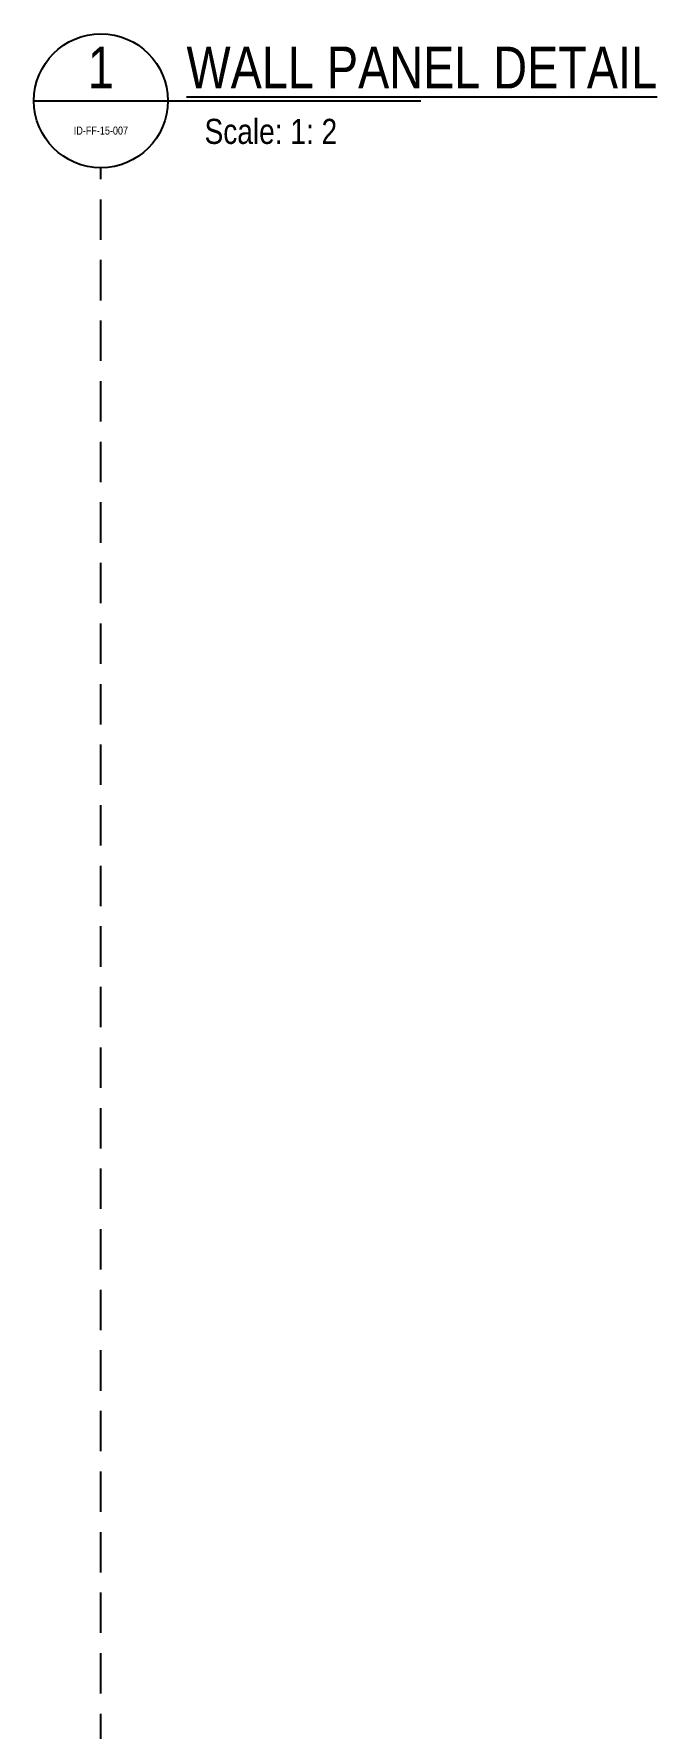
# Model space of a CAD drawing. Header units: inches. Extents: x 274057 to 444617, y 490067 to 635630.
# Drawn here: x 336066 to 336837, y 525693 to 527791 of the extents above; entities that cross this region are included whole.
import ezdxf
from ezdxf.enums import TextEntityAlignment as Align

# ---------------------------------------------------------------- set-up
doc = ezdxf.new("R2010")
doc.units = ezdxf.units.IN
doc.header["$MEASUREMENT"] = 0
doc.linetypes.add('HIDDEN', pattern=[0.375, 0.25, -0.125])
doc.layers.add('CQ Sheet text', color=3, linetype='Continuous')
doc.layers.add('CQ spot detail elevation', color=1, linetype='Continuous')
doc.styles.add('ARIAL', font='arial.ttf')

# ---------------------------------------------------------------- blocks, each defined once
blk = doc.blocks.new('dwgtit')
at = {"linetype": 'Continuous', "ltscale": 2}
blk.add_line((-8, 0), (38.23, 0), dxfattribs=at)
blk.add_circle((0, 0), 8, dxfattribs=at)
at = {"linetype": 'Continuous', "ltscale": 2, "style": 'ARIAL', "width": 0.8}
for tag, height, p in [('DTN0', 5, (0, 3.99)), ('DTRFNO', 3, (0, -3.56))]:
    blk.add_attdef(tag, text='', height=height, dxfattribs=at).set_placement(p, align=Align.MIDDLE_CENTER)
for tag, p, height in [('DTNL1', (19.8, 1.48), 5), ('DTNL2', (20.36, -5.16), 3), ('DTSC', (63.36, -5.21), 3)]:
    blk.add_attdef(tag, p, '', height=height, dxfattribs=at)

msp = doc.modelspace()

# ---------------------------------------------------------------- linework, layer by layer
at = {"layer": 'CQ spot detail elevation', "color": 3, "linetype": 'HIDDEN', "ltscale": 200, "elevation": 0}
msp.add_lwpolyline([(336149.3, 524910.6), (336149.3, 527624.8)], dxfattribs=at)

# ---------------------------------------------------------------- block references
at = {"layer": 'CQ Sheet text', "ltscale": 500}
ref = msp.add_blockref('dwgtit', (336149.3, 527707.7, 0), dxfattribs=dict(at, xscale=10.3566124243798, yscale=10.3566124243798, zscale=10.3566124243798))
ref.add_attrib('DTN0', '1', dxfattribs={"layer": '0', "linetype": 'Continuous', "ltscale": 2, "height": 51.8, "rotation": 0, "style": 'ARIAL', "width": 0.8}).set_placement((336149.3, 527749, 0), align=Align.MIDDLE_CENTER)
ref.add_attrib('DTRFNO', 'ID-FF-15-007', dxfattribs={"layer": '0', "linetype": 'Continuous', "ltscale": 2, "height": 10, "rotation": 0, "style": 'ARIAL', "width": 0.8}).set_placement((336149.3, 527670.8, 0), align=Align.MIDDLE_CENTER)
ref.add_attrib('DTNL1', '%%uWALL PANEL DETAIL', (336255.2, 527723, 0), dxfattribs={"layer": '0', "linetype": 'Continuous', "ltscale": 2, "height": 51.783, "rotation": 0, "style": 'ARIAL', "width": 0.8})
ref.add_attrib('DTSC', 'Scale: 1: 2', (336277.5, 527654.3, 0), dxfattribs={"layer": '0', "linetype": 'Continuous', "ltscale": 2, "height": 31.07, "rotation": 0, "style": 'ARIAL', "width": 0.8})

doc.saveas('drawing.dxf')
